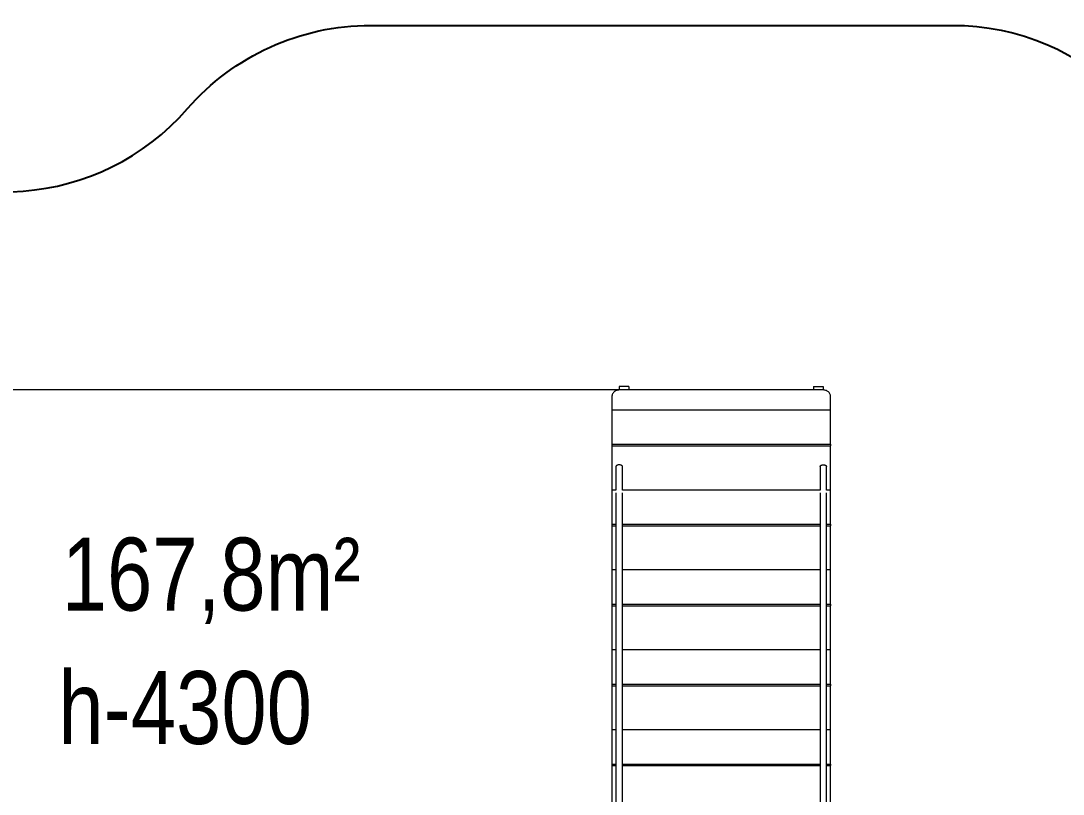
# Model space of a CAD drawing. Header units: millimetres. Extents: x -9609 to 9022, y -7175 to 8108.
# Drawn here: x -2935 to 1354, y 4927 to 8108 of the extents above; entities that cross this region are included whole.
import ezdxf

# ---------------------------------------------------------------- set-up
doc = ezdxf.new("R2010")
doc.units = ezdxf.units.MM
for name, color, linetype in [('DiKom', 7, 'Continuous'), ('DIKOM_АРТИКУЛ', 7, 'Continuous'), ('DIKOM_ОБЪЕКТ', 7, 'Continuous'), ('DIKOM_РАЗМЕР_ЗОНА', 7, 'Continuous'), ('DIKOM_РАЗМЕР_ОБЪЕКТА', 7, 'Continuous')]:
    doc.layers.add(name, color=color, linetype=linetype)
doc.styles.add('style1', font='arial.ttf', dxfattribs={"width": 0.8})
doc.dimstyles.new('1-50', dxfattribs={"dimtxt": 300, "dimasz": 200, "dimexe": 100, "dimexo": 0, "dimgap": 100, "dimtad": 1, "dimtxsty": 'style1', "dimcen": 200, "dimclrd": 7, "dimclre": 7, "dimclrt": 7, "dimadec": 1, "dimazin": 2, "dimtfac": 1, "dimtmove": 0, "dimatfit": 2, "dimfxl": 0, "dimlwd": 25, "dimlwe": 18, "dimarcsym": 0})

# ---------------------------------------------------------------- blocks, each defined once
blk = doc.blocks.new('*D10')
at = {"layer": 'Defpoints', "color": 0, "transparency": 16777216}
for p in [(-405.5, 6589.2), (-8044.7, -3492.8), (424.1, -3492.8)]:
    blk.add_point(p, dxfattribs=at)
at = {"layer": 'DIKOM_РАЗМЕР_ОБЪЕКТА', "color": 7, "lineweight": 18, "transparency": 16777216}
for p, q in [((-405.5, 6589.2), (-8144.7, 6589.2)), ((424.1, -3492.8), (-8144.7, -3492.8))]:
    blk.add_line(p, q, dxfattribs=at)
at = {"layer": 'DIKOM_РАЗМЕР_ОБЪЕКТА', "color": 7, "lineweight": 25, "transparency": 16777216}
blk.add_line((-8044.7, 6389.2), (-8044.7, -3292.8), dxfattribs=at)
at = {"layer": 'DIKOM_РАЗМЕР_ОБЪЕКТА', "color": 7, "transparency": 16777216}
for points in [[(-8078, 6389.2), (-8011.3, 6389.2), (-8044.7, 6589.2)], [(-8078, -3292.8), (-8011.3, -3292.8), (-8044.7, -3492.8)]]:
    blk.add_solid(points, dxfattribs=at)
at = {"layer": 'DIKOM_РАЗМЕР_ОБЪЕКТА', "color": 7, "transparency": 16777216, "insert": (-8297.8, 1541.5), "char_height": 300, "attachment_point": 5, "rotation": 90, "style": 'style1'}
blk.add_mtext('10100', dxfattribs=at)
blk = doc.blocks.new('*D13')
at = {"layer": 'Defpoints', "color": 0, "transparency": 16777216}
for p in [(-4933.3, 8107.6), (-9159, -4977.8), (-1652.9, -4977.8)]:
    blk.add_point(p, dxfattribs=at)
at = {"layer": 'DIKOM_РАЗМЕР_ЗОНА', "color": 7, "lineweight": 18, "transparency": 16777216}
for p, q in [((-4933.3, 8107.6), (-9259, 8107.6)), ((-1652.9, -4977.8), (-9259, -4977.8))]:
    blk.add_line(p, q, dxfattribs=at)
at = {"layer": 'DIKOM_РАЗМЕР_ЗОНА', "color": 7, "lineweight": 25, "transparency": 16777216}
blk.add_line((-9159, 7907.6), (-9159, -4777.8), dxfattribs=at)
at = {"layer": 'DIKOM_РАЗМЕР_ЗОНА', "color": 7, "transparency": 16777216}
for points in [[(-9192.3, 7907.6), (-9125.7, 7907.6), (-9159, 8107.6)], [(-9192.3, -4777.8), (-9125.7, -4777.8), (-9159, -4977.8)]]:
    blk.add_solid(points, dxfattribs=at)
at = {"layer": 'DIKOM_РАЗМЕР_ЗОНА', "color": 7, "transparency": 16777216, "insert": (-9412.3, 1541.5), "char_height": 300, "attachment_point": 5, "rotation": 90, "style": 'style1'}
blk.add_mtext('13100', dxfattribs=at)

msp = doc.modelspace()

# ---------------------------------------------------------------- linework, layer by layer
at = {"layer": 'DiKom', "color": 3}
msp.add_lwpolyline([(6087.085, -4977.788), (-1652.914, -4977.788, -0.23975614), (-3148.268, -4217.016, 0.23975614), (-3956.567, -3805.788), (-6512.36, -3805.788, -0.41421356), (-7512.36, -2805.788), (-7512.36, 2157.212, -0.28840167), (-6945.223, 3058.672, 0.37768778), (-6429.283, 4275.998), (-6800.487, 5391.024, -0.77460312), (-3646.369, 7638.601, 0.40882168), (-2249.427, 7746.623, -0.21663417), (-1495.94, 8089.161), (897.085, 8089.161, -0.41421356), (1897.085, 7089.161)], format="xyb", dxfattribs=at)
at = {"layer": 'DIKOM_ОБЪЕКТ', "color": 7, "linetype": 'Continuous', "lineweight": 15}
for p, q in [((-432.914, 6603.005), (-472.914, 6603.005)), ((-472.914, 6603.005), (-472.914, 6589.161)), ((367.085, 6589.161), (-472.914, 6589.161)), ((-432.914, 6603.005), (-432.914, 6589.161)), ((327.086, 6603.005), (367.085, 6603.005)), ((327.086, 6603.005), (327.086, 6589.161)), ((367.085, 6603.005), (367.085, 6589.161)), ((-502.915, 6560.97), (-502.915, 6506.569)), ((397.085, 6506.569), (397.085, 6560.97)), ((-502.915, 6506.569), (-502.915, 6365.615)), ((397.085, 6506.569), (-502.915, 6506.569)), ((397.085, 6365.615), (397.085, 6506.569)), ((-502.915, 6365.615), (397.085, 6365.615)), ((-502.915, 6365.615), (-502.915, 6359.459)), ((-502.915, 6359.459), (397.085, 6359.459)), ((-502.915, 6359.459), (-502.915, 6177.677)), ((397.085, 6365.615), (397.085, 6359.459)), ((397.085, 6177.677), (397.085, 6359.459)), ((-486.365, 6274.82), (-486.365, 6177.677)), ((-459.464, 6177.677), (-459.464, 6274.82)), ((353.636, 6274.82), (353.636, 6177.677)), ((380.536, 6177.677), (380.536, 6274.82)), ((-502.915, 6177.677), (-502.915, 6036.723)), ((-486.247, 6177.677), (-502.915, 6177.677)), ((353.753, 6177.677), (-459.582, 6177.677)), ((397.085, 6177.677), (380.419, 6177.677)), ((397.085, 6036.723), (397.085, 6177.677)), ((-486.365, 6166.616), (-486.365, 4067.212)), ((-459.464, 4067.212), (-459.464, 6166.616)), ((353.636, 6166.616), (353.636, 4067.212)), ((380.536, 4067.212), (380.536, 6166.616)), ((-502.915, 6036.723), (-486.365, 6036.723)), ((-502.915, 6036.723), (-502.915, 6030.567)), ((-502.915, 6030.567), (-486.365, 6030.567)), ((-502.915, 6030.567), (-502.915, 5848.784)), ((-459.464, 6036.723), (353.636, 6036.723)), ((-459.464, 6030.567), (353.636, 6030.567)), ((380.536, 6036.723), (397.085, 6036.723)), ((380.536, 6030.567), (397.085, 6030.567)), ((397.085, 6036.723), (397.085, 6030.567)), ((397.085, 5848.784), (397.085, 6030.567)), ((-502.915, 5848.784), (-502.915, 5707.831)), ((-486.365, 5848.784), (-502.915, 5848.784)), ((353.636, 5848.784), (-459.464, 5848.784)), ((397.085, 5848.784), (380.536, 5848.784)), ((397.085, 5707.831), (397.085, 5848.784)), ((-502.915, 5707.831), (-486.365, 5707.831)), ((-502.915, 5707.831), (-502.915, 5701.674)), ((-459.464, 5707.831), (353.636, 5707.831)), ((380.536, 5707.831), (397.085, 5707.831)), ((397.085, 5707.831), (397.085, 5701.674)), ((-502.915, 5701.674), (-486.365, 5701.674)), ((-502.915, 5701.674), (-502.915, 5519.892)), ((-459.464, 5701.674), (353.636, 5701.674)), ((380.536, 5701.674), (397.085, 5701.674)), ((397.085, 5519.892), (397.085, 5701.674)), ((-502.915, 5519.892), (-502.915, 5378.938)), ((-486.365, 5519.892), (-502.915, 5519.892)), ((353.636, 5519.892), (-459.464, 5519.892)), ((397.085, 5519.892), (380.536, 5519.892)), ((397.085, 5378.938), (397.085, 5519.892)), ((-502.915, 5378.938), (-486.365, 5378.938)), ((-502.915, 5378.938), (-502.915, 5372.782)), ((-502.915, 5372.782), (-486.365, 5372.782)), ((-502.915, 5372.782), (-502.915, 5191)), ((-459.464, 5378.938), (353.636, 5378.938)), ((-459.464, 5372.782), (353.636, 5372.782)), ((380.536, 5378.938), (397.085, 5378.938)), ((380.536, 5372.782), (397.085, 5372.782)), ((397.085, 5378.938), (397.085, 5372.782)), ((397.085, 5191), (397.085, 5372.782)), ((-502.915, 5191), (-502.915, 5050.046)), ((-486.365, 5191), (-502.915, 5191)), ((353.636, 5191), (-459.464, 5191)), ((397.085, 5191), (380.536, 5191)), ((397.085, 5050.046), (397.085, 5191)), ((-502.915, 5050.046), (-486.365, 5050.046)), ((-502.915, 5050.046), (-502.915, 5043.889)), ((-502.915, 5043.889), (-486.365, 5043.889)), ((-502.915, 5043.889), (-502.915, 4862.107)), ((-459.464, 5050.046), (353.636, 5050.046)), ((-459.464, 5043.889), (353.636, 5043.889)), ((380.536, 5050.046), (397.085, 5050.046)), ((380.536, 5043.889), (397.085, 5043.889)), ((397.085, 5050.046), (397.085, 5043.889)), ((397.085, 4862.107), (397.085, 5043.889))]:
    msp.add_line(p, q, dxfattribs=at)
at = {"layer": 'DIKOM_ОБЪЕКТ', "color": 7, "linetype": 'Continuous', "lineweight": 15, "flags": 128}
for points in [[(-472.914, 6589.161), (-476.273, 6588.984), (-479.59, 6588.454), (-482.823, 6587.579), (-485.931, 6586.369), (-488.876, 6584.84), (-491.619, 6583.011), (-494.128, 6580.904), (-496.37, 6578.547), (-498.316, 6575.969), (-499.943, 6573.202), (-501.231, 6570.281), (-502.162, 6567.243), (-502.726, 6564.127), (-502.915, 6560.97)], [(397.085, 6560.97), (396.897, 6564.127), (396.333, 6567.243), (395.402, 6570.281), (394.115, 6573.202), (392.487, 6575.969), (390.54, 6578.547), (388.299, 6580.904), (385.79, 6583.011), (383.046, 6584.84), (380.102, 6586.369), (376.994, 6587.579), (373.761, 6588.454), (370.445, 6588.984), (367.085, 6589.161)], [(-472.914, 6281.166), (-475.128, 6281.079), (-477.282, 6280.822), (-479.316, 6280.401), (-481.176, 6279.828), (-482.81, 6279.118), (-484.174, 6278.291), (-485.232, 6277.369), (-485.953, 6276.378), (-486.318, 6275.344), (-486.365, 6274.82)], [(-459.464, 6274.82), (-459.511, 6275.344), (-459.876, 6276.378), (-460.597, 6277.369), (-461.654, 6278.291), (-463.019, 6279.118), (-464.653, 6279.828), (-466.513, 6280.401), (-468.547, 6280.822), (-470.7, 6281.079), (-472.914, 6281.166)], [(353.636, 6274.82), (353.682, 6275.344), (354.047, 6276.378), (354.768, 6277.369), (355.826, 6278.291), (357.19, 6279.118), (358.824, 6279.828), (360.684, 6280.401), (362.718, 6280.822), (364.872, 6281.079), (367.085, 6281.166)], [(367.085, 6281.166), (369.299, 6281.079), (371.453, 6280.822), (373.487, 6280.401), (375.347, 6279.828), (376.981, 6279.118), (378.345, 6278.291), (379.403, 6277.369), (380.124, 6276.378), (380.49, 6275.344), (380.536, 6274.82)]]:
    msp.add_lwpolyline(points, dxfattribs=at)

# ---------------------------------------------------------------- texts
at = {"layer": 'DIKOM_АРТИКУЛ', "char_height": 300, "width": 1667.53662, "attachment_point": 1, "style": 'style1'}
for s, insert in [('{\\fArial|b0|i0|c204|p34;167,8}m²', (-2767.221, 5981.713)), ('h-4300', (-2781.086, 5432.884))]:
    msp.add_mtext(s, dxfattribs=dict(at, insert=insert))

# ---------------------------------------------------------------- dimensions: what is measured, and where the dimension line sits
at = {"layer": 'DIKOM_РАЗМЕР_ЗОНА'}
dim = msp.add_linear_dim(base=(-9158.984, -4977.788), p1=(-4933.276, 8107.631), p2=(-1652.914, -4977.788), angle=90, text='13100', dimstyle='1-50', dxfattribs=at)
dim.commit()
dim.dimension.update_dxf_attribs({"geometry": '*D13', "text_midpoint": (-9158.984, 1541.499), "dimtype": 160})
at = {"layer": 'DIKOM_РАЗМЕР_ОБЪЕКТА'}
dim = msp.add_linear_dim(base=(-8044.657, -3492.788), p1=(-405.539, 6589.161), p2=(424.086, -3492.788), angle=90, text='10100', dimstyle='1-50', dxfattribs=at)
dim.commit()
dim.dimension.update_dxf_attribs({"geometry": '*D10', "text_midpoint": (-8044.657, 1541.499), "dimtype": 160})

doc.saveas('drawing.dxf')
